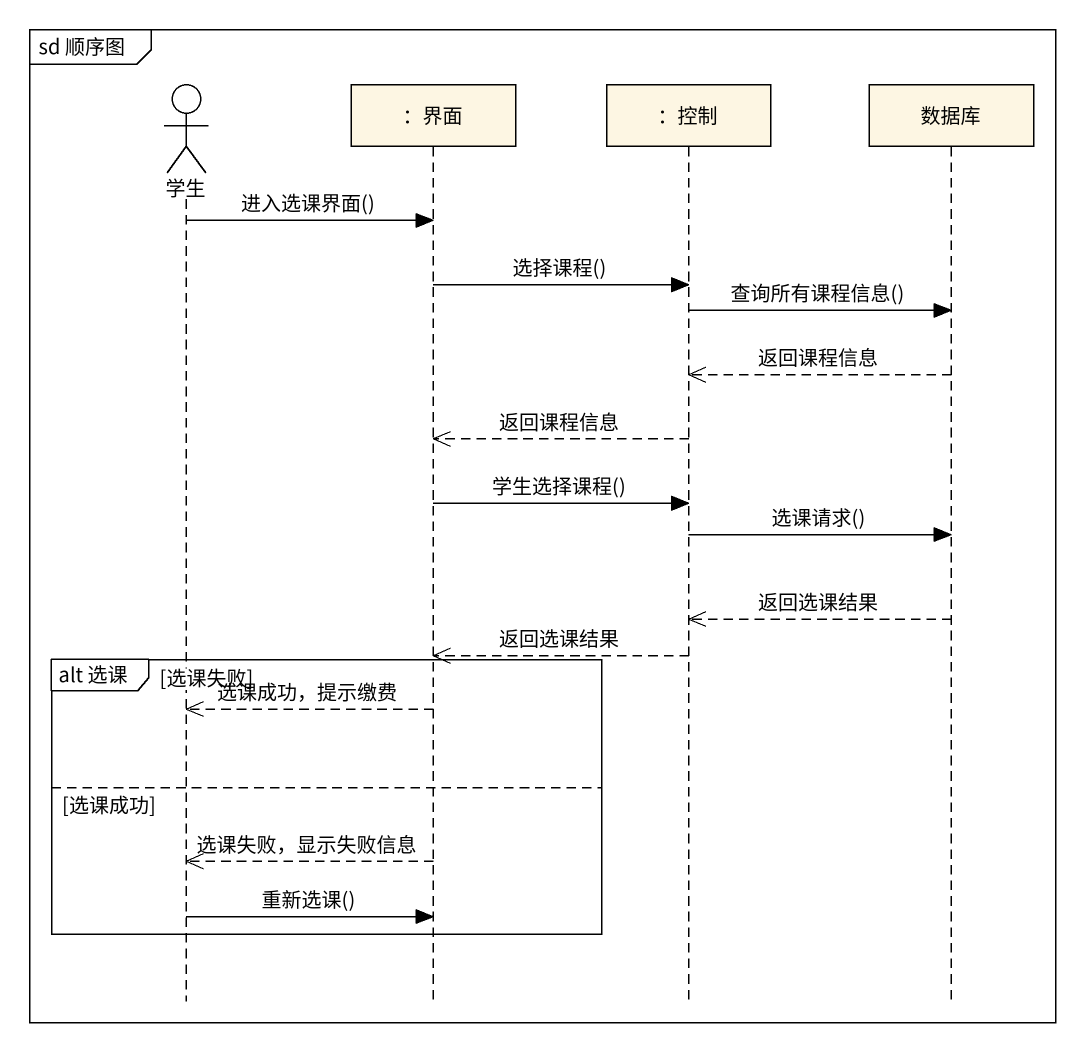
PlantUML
@startuml
mainframe sd 顺序图
hide footbox
actor 学生
participant "：界面" as 界面
participant "：控制" as 控制
participant 数据库

学生 -> 界面 : 进入选课界面()
界面 -> 控制 : 选择课程()
控制 -> 数据库 : 查询所有课程信息()
数据库 -->> 控制 : 返回课程信息
控制 -->> 界面 : 返回课程信息
界面 -> 控制 : 学生选择课程()
控制 -> 数据库 : 选课请求()
数据库 -->> 控制 : 返回选课结果
控制 -->> 界面 : 返回选课结果
group alt 选课 [选课失败]
  界面 -->> 学生 : 选课成功，提示缴费
else 选课成功
  界面 -->> 学生 : 选课失败，显示失败信息
  学生 -> 界面 : 重新选课()
end
@enduml
